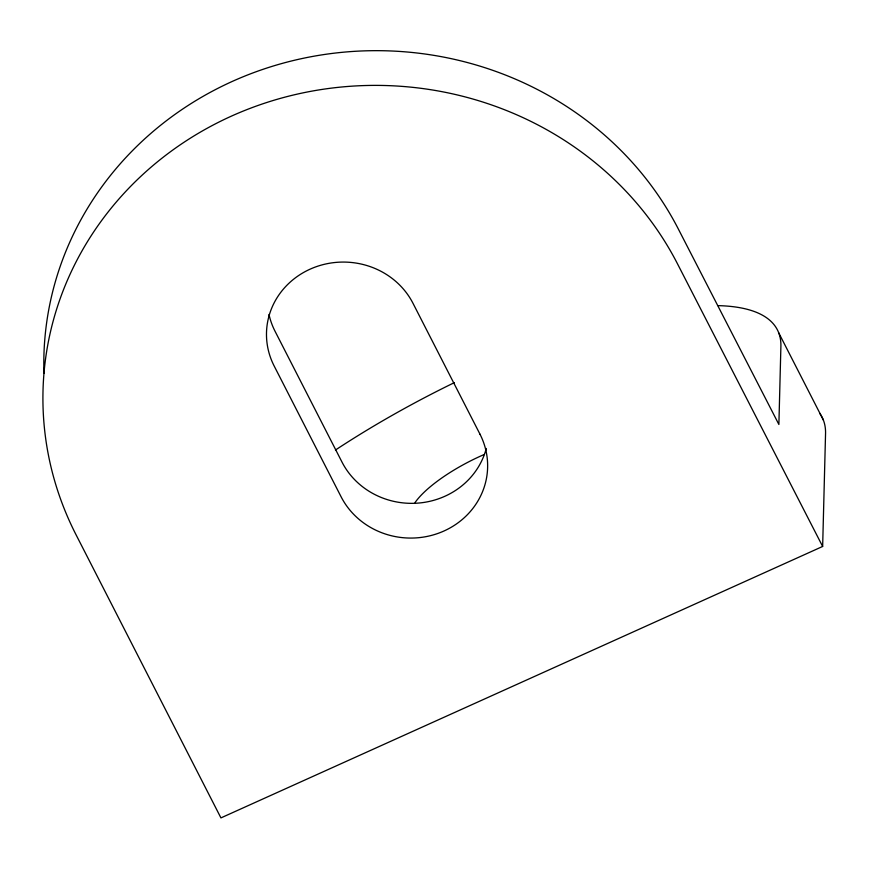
<?xml version="1.0" encoding="UTF-8"?>
<svg xmlns="http://www.w3.org/2000/svg" width="869" height="869" viewBox="0 0 869 869"><rect width="100%" height="100%" fill="white"/><g stroke="black" fill="none" stroke-linecap="round" stroke-linejoin="round"><path stroke-width="1.3" d="M822.65 546.46L677.559 263.948A334.446 314.774 1.5 0 0 231.697 116.001A333.511 313.894 1.5 0 0 76.037 534.739L220.932 817.903L822.65 546.46L825.55 433.62A334.044 100.446 -27.1 0 0 819.576 413.123M778.7 332.784L823.356 420.053M415.024 502.608A77.091 23.181 -27.1 0 1 484.315 454.444M486.271 448.458A77.091 72.551 1.5 0 1 419.401 502.988A77.091 72.551 1.5 0 1 342.017 462.123L275.028 331.23A77.091 72.551 1.5 0 1 268.988 314.448M717.979 305.627A334.044 100.446 -27.1 0 1 780.894 346.351L778.885 424.474L678.45 229.231A334.446 314.774 1.5 0 0 232.588 81.284A333.511 313.894 1.5 0 0 43.971 373.366M335.445 450.023A334.044 100.446 -27.1 0 1 454.313 382.653M479.981 434.196L412.992 303.303A77.091 72.551 1.5 0 0 310.081 269.173A77.091 72.551 1.5 0 0 274.137 365.947L341.126 496.84A77.091 72.551 1.5 0 0 444.037 530.97A77.091 72.551 1.5 0 0 479.981 434.196"/></g></svg>
